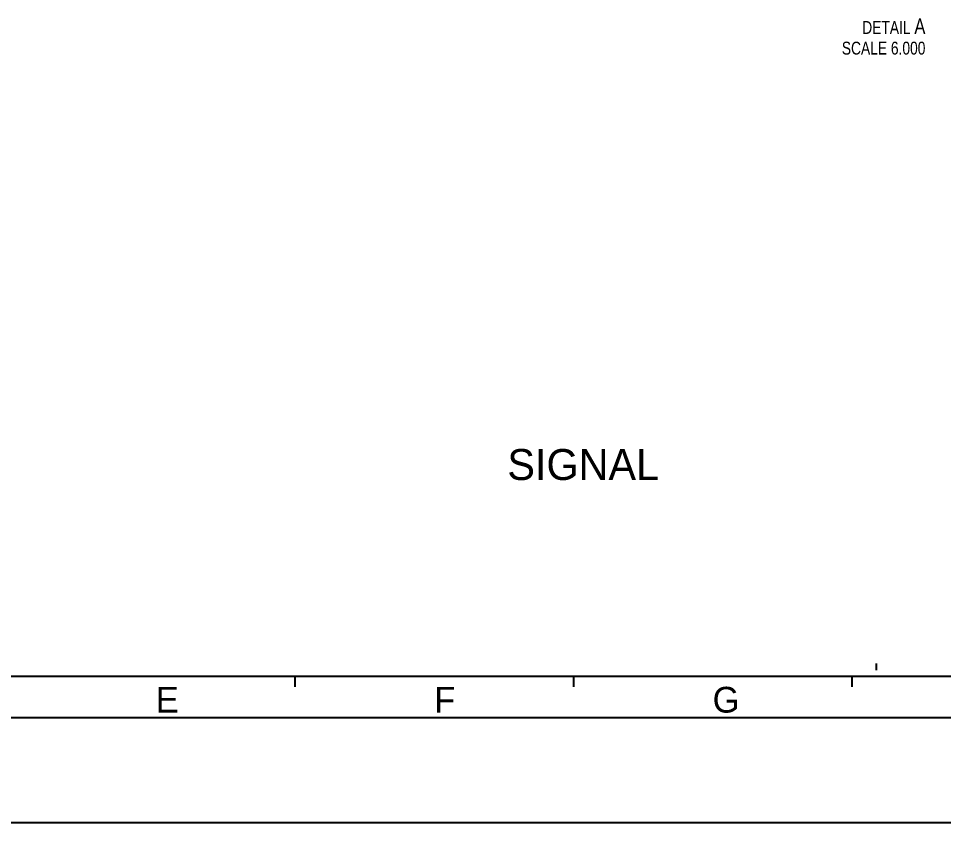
# Model space of a CAD drawing. Header units: millimetres. Extents: x 0 to 594, y 0 to 420.
# Drawn here: x 242.8 to 422.2, y 0 to 155.9 of the extents above; entities that cross this region are included whole.
import ezdxf

# ---------------------------------------------------------------- set-up
doc = ezdxf.new("R2010")
doc.units = ezdxf.units.MM
doc.header["$LTSCALE"] = 32.67
doc.layers.get('0').update_dxf_attribs({"linetype": 'CONTINUOUS'})
doc.styles.get("Standard").update_dxf_attribs({"font": 'txt', "width": 0.8})
doc.styles.add('TEXTSTYLE_2', font='txt')
doc.styles.add('TEXTSTYLE_7', font='ar_wgl__.ttf')

msp = doc.modelspace()

# ---------------------------------------------------------------- linework, layer by layer
at = {"color": 7, "linetype": 'CONTINUOUS'}
for p, q in [((409.18, 29.52), (409.18, 30.87)), ((564.92, 28.31), (26.42, 28.31)), ((296.42, 28.31), (296.42, 26.31)), ((350.42, 28.31), (350.42, 26.31)), ((404.42, 28.31), (404.42, 26.31)), ((571.42, 20.31), (20.42, 20.31)), ((0, 0), (594, 0))]:
    msp.add_line(p, q, dxfattribs=at)

# ---------------------------------------------------------------- texts
at = {"color": 7, "linetype": 'CONTINUOUS', "insert": (418.69, 155.94), "char_height": 2.5, "width": 22, "attachment_point": 3, "line_spacing_factor": 0.9}
msp.add_mtext('DETAIL \\H3.0;A\\P\\H2.5;SCALE 6.000', dxfattribs=at)
at = {"color": 7, "linetype": 'CONTINUOUS', "attachment_point": 1, "line_spacing_factor": 0.9}
for s, insert, char_height, width, style in [('SIGNAL', (337.61, 72.43), 6, 30.6914, 'TEXTSTYLE_7'), ('E', (269.42, 26.31), 5, 5, 'TEXTSTYLE_2'), ('F', (323.42, 26.31), 5, 5, 'TEXTSTYLE_2'), ('G', (377.42, 26.31), 5, 5, 'TEXTSTYLE_2')]:
    msp.add_mtext(s, dxfattribs=dict(at, insert=insert, char_height=char_height, width=width, style=style))

doc.saveas('drawing.dxf')
